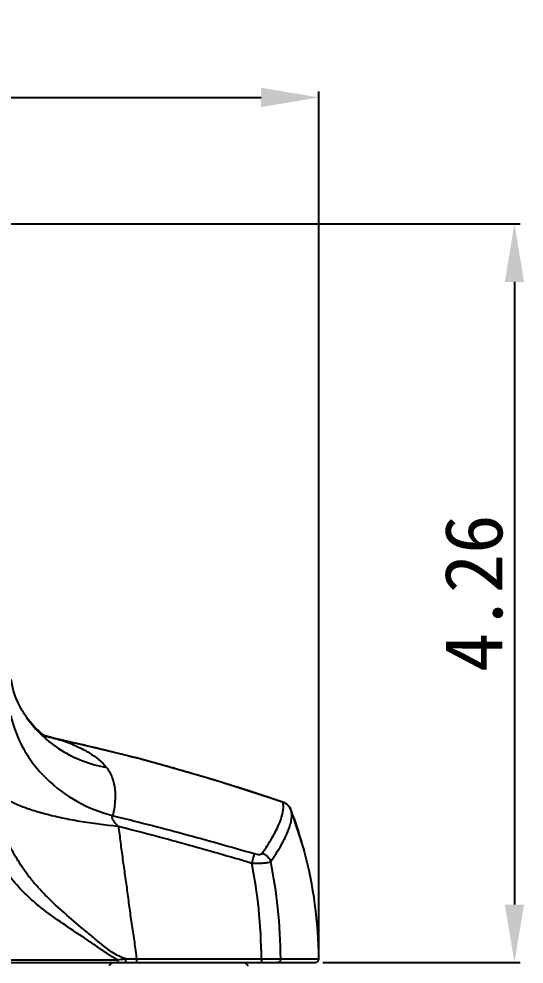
# Model space of a CAD drawing. Header units: millimetres. Extents: x 3495 to 4455, y 26793 to 27144.
# Drawn here: x 4380.5 to 4454.7, y 27005.4 to 27144.2 of the extents above; entities that cross this region are included whole.
import ezdxf

# ---------------------------------------------------------------- set-up
doc = ezdxf.new("R2010")
doc.units = ezdxf.units.MM
doc.styles.get("Standard").update_dxf_attribs({"font": ''})
doc.styles.get('Standard').set_extended_font_data('SimSun')
doc.dimstyles.new('副本 ISO-25-2bei', dxfattribs={"dimscale": 1.7, "dimtxt": 5, "dimasz": 5, "dimexe": 0.5, "dimexo": 0.625, "dimgap": 1, "dimtad": 1, "dimlfac": 0.0393, "dimdsep": 46, "dimtxsty": 'Standard', "dimcen": 2.5, "dimclrd": 1, "dimclre": 1, "dimclrt": 3, "dimadec": 0, "dimazin": 0, "dimtfac": 1, "dimtmove": 0, "dimatfit": 3, "dimfxl": 0, "dimarcsym": 0})

# ---------------------------------------------------------------- blocks, each defined once
blk = doc.blocks.new('*D14')
at = {"color": 1, "lineweight": -2, "transparency": 16777216}
for p, q in [((4281.6, 27007.26), (4281.6, 27133.55)), ((4424.56, 27007.26), (4424.56, 27133.55)), ((4290.1, 27132.7), (4416.06, 27132.7))]:
    blk.add_line(p, q, dxfattribs=at)
at = {"color": 1, "transparency": 16777216}
for points in [[(4290.1, 27134.12), (4290.1, 27131.28), (4281.6, 27132.7)], [(4416.06, 27134.12), (4416.06, 27131.28), (4424.56, 27132.7)]]:
    blk.add_solid(points, dxfattribs=at)
at = {"layer": 'Defpoints', "color": 0, "transparency": 16777216}
for p in [(4424.56, 27132.7), (4281.6, 27006.19), (4424.56, 27006.19)]:
    blk.add_point(p, dxfattribs=at)
at = {"color": 3, "transparency": 16777216, "insert": (4353.08, 27138.65), "char_height": 8.5, "attachment_point": 5}
blk.add_mtext('5.62', dxfattribs=at)
blk = doc.blocks.new('*D15')
at = {"color": 1, "lineweight": -2, "transparency": 16777216}
for p, q in [((4354.14, 27114.12), (4454.1, 27114.12)), ((4453.25, 27105.62), (4453.25, 27014.19)), ((4425.11, 27005.69), (4454.1, 27005.69))]:
    blk.add_line(p, q, dxfattribs=at)
at = {"color": 1, "transparency": 16777216}
for points in [[(4451.84, 27105.62), (4454.67, 27105.62), (4453.25, 27114.12)], [(4451.84, 27014.19), (4454.67, 27014.19), (4453.25, 27005.69)]]:
    blk.add_solid(points, dxfattribs=at)
at = {"layer": 'Defpoints', "color": 0, "transparency": 16777216}
for p in [(4353.08, 27114.12), (4424.05, 27005.69), (4453.25, 27005.69)]:
    blk.add_point(p, dxfattribs=at)
at = {"color": 3, "transparency": 16777216, "insert": (4447.3, 27059.9), "char_height": 8.5, "attachment_point": 5, "rotation": 90}
blk.add_mtext('4.26', dxfattribs=at)

msp = doc.modelspace()

# ---------------------------------------------------------------- linework, layer by layer
for points, knots in [([(4381.594, 27041.711), (4381.594, 27041.711), (4381.289, 27042.167), (4381.289, 27042.167), (4381.289, 27042.167), (4381.289, 27042.167), (4380.775, 27043.034), (4380.775, 27043.034), (4380.775, 27043.034), (4380.775, 27043.034), (4380.388, 27043.811), (4380.388, 27043.811), (4380.388, 27043.811), (4380.388, 27043.811), (4380.02, 27044.689), (4380.02, 27044.689), (4380.02, 27044.689), (4380.02, 27044.689), (4379.722, 27045.578), (4379.722, 27045.578), (4379.722, 27045.578), (4379.722, 27045.578), (4379.496, 27046.462), (4379.496, 27046.462), (4379.496, 27046.462), (4379.496, 27046.462), (4379.353, 27047.254), (4379.353, 27047.254)], [0, 0, 0, 0, 0.1428571, 0.1428571, 0.1428571, 0.1428572, 0.2857143, 0.2857143, 0.2857143, 0.2857143, 0.4285714, 0.4285714, 0.4285714, 0.4285714, 0.5714286, 0.5714286, 0.5714286, 0.5714286, 0.7142857, 0.7142857, 0.7142857, 0.7142857, 0.8571429, 0.8571429, 0.8571429, 0.8571429, 1, 1, 1, 1]), ([(4379.302, 27041.925), (4379.686, 27040.204), (4380.343, 27038.532), (4381.214, 27036.994), (4381.214, 27036.994), (4381.66, 27036.206), (4382.162, 27035.454), (4382.713, 27034.739), (4382.713, 27034.739), (4383.273, 27034.014), (4383.884, 27033.328), (4384.539, 27032.685), (4384.539, 27032.685), (4385.867, 27031.382), (4387.378, 27030.258), (4389.007, 27029.347), (4389.007, 27029.347), (4390.66, 27028.423), (4392.435, 27027.717), (4394.261, 27027.247)], [0, 0, 0, 0, 0.2, 0.2, 0.2, 0.2, 0.4, 0.4, 0.4, 0.4, 0.6, 0.6, 0.6, 0.6, 0.8, 0.8, 0.8, 0.8, 1, 1, 1, 1]), ([(4384.434, 27038.843), (4384.434, 27038.843), (4384.531, 27038.797), (4384.531, 27038.797), (4384.531, 27038.797), (4384.531, 27038.797), (4384.403, 27038.876), (4384.403, 27038.876), (4384.403, 27038.876), (4384.403, 27038.876), (4383.759, 27039.34), (4383.759, 27039.34), (4383.759, 27039.34), (4383.759, 27039.34), (4382.682, 27040.354), (4382.682, 27040.354), (4382.682, 27040.354), (4382.682, 27040.354), (4381.629, 27041.661), (4381.629, 27041.661)], [0, 0, 0, 0, 0.2, 0.2, 0.2, 0.2, 0.4, 0.4, 0.4, 0.4, 0.6, 0.6, 0.6, 0.6, 0.8, 0.8, 0.8, 0.8, 1, 1, 1, 1]), ([(4381.629, 27041.661), (4382.3, 27040.704), (4383.069, 27039.814), (4383.918, 27039.009), (4383.918, 27039.009), (4384.772, 27038.199), (4385.707, 27037.477), (4386.704, 27036.854), (4386.704, 27036.854), (4387.71, 27036.224), (4388.778, 27035.696), (4389.887, 27035.274), (4389.887, 27035.274), (4391.01, 27034.847), (4392.176, 27034.528), (4393.356, 27034.323)], [0, 0, 0, 0, 0.25, 0.25, 0.25, 0.25, 0.5, 0.5, 0.5, 0.5, 0.75, 0.75, 0.75, 0.75, 1, 1, 1, 1]), ([(4386.919, 27038.287), (4387.634, 27038.024), (4388.341, 27037.736), (4389.032, 27037.415), (4389.032, 27037.415), (4389.644, 27037.129), (4390.241, 27036.817), (4390.822, 27036.463), (4390.822, 27036.463), (4391.771, 27035.884), (4392.672, 27035.191), (4393.356, 27034.323)], [0, 0, 0, 0, 0.3333333, 0.3333333, 0.3333333, 0.3333333, 0.6666667, 0.6666667, 0.6666667, 0.6666667, 1, 1, 1, 1]), ([(4419.254, 27029.232), (4419.254, 27029.232), (4409.114, 27032.5), (4409.114, 27032.5), (4409.114, 27032.5), (4409.114, 27032.5), (4397.984, 27035.656), (4397.984, 27035.656), (4397.984, 27035.656), (4397.984, 27035.656), (4386.925, 27038.311), (4386.925, 27038.311)], [0, 0, 0, 0, 0.3333333, 0.3333333, 0.3333333, 0.3333333, 0.6666667, 0.6666667, 0.6666667, 0.6666667, 1, 1, 1, 1]), ([(4393.356, 27034.323), (4393.543, 27034.088), (4393.706, 27033.834), (4393.85, 27033.569), (4393.85, 27033.569), (4393.987, 27033.315), (4394.107, 27033.052), (4394.205, 27032.781), (4394.205, 27032.781), (4394.402, 27032.24), (4394.517, 27031.669), (4394.579, 27031.095), (4394.579, 27031.095), (4394.646, 27030.48), (4394.653, 27029.86), (4394.604, 27029.246), (4394.604, 27029.246), (4394.578, 27028.917), (4394.536, 27028.59), (4394.483, 27028.263), (4394.483, 27028.263), (4394.427, 27027.921), (4394.358, 27027.58), (4394.261, 27027.247)], [0, 0, 0, 0, 0.1666667, 0.1666667, 0.1666667, 0.1666667, 0.3333333, 0.3333333, 0.3333333, 0.3333333, 0.5, 0.5, 0.5, 0.5, 0.6666667, 0.6666667, 0.6666667, 0.6666667, 0.8333333, 0.8333333, 0.8333333, 0.8333333, 1, 1, 1, 1]), ([(4377.81, 27030.258), (4378.154, 27029.981), (4378.531, 27029.744), (4378.919, 27029.53), (4378.919, 27029.53), (4379.401, 27029.264), (4379.899, 27029.032), (4380.407, 27028.82), (4380.407, 27028.82), (4381.008, 27028.569), (4381.622, 27028.346), (4382.241, 27028.142), (4382.241, 27028.142), (4382.949, 27027.909), (4383.666, 27027.701), (4384.387, 27027.511), (4384.387, 27027.511), (4385.184, 27027.3), (4385.989, 27027.112), (4386.796, 27026.94), (4386.796, 27026.94), (4387.666, 27026.754), (4388.539, 27026.588), (4389.415, 27026.44), (4389.415, 27026.44), (4391.287, 27026.121), (4393.174, 27025.884), (4395.064, 27025.698)], [0, 0, 0, 0, 0.1428571, 0.1428571, 0.1428571, 0.1428572, 0.2857143, 0.2857143, 0.2857143, 0.2857143, 0.4285714, 0.4285714, 0.4285714, 0.4285714, 0.5714286, 0.5714286, 0.5714286, 0.5714286, 0.7142857, 0.7142857, 0.7142857, 0.7142857, 0.8571429, 0.8571429, 0.8571429, 0.8571429, 1, 1, 1, 1]), ([(4419.251, 27029.223), (4419.251, 27029.221), (4419.25, 27029.218), (4419.25, 27029.216), (4419.25, 27029.216), (4419.249, 27029.211), (4419.247, 27029.208), (4419.246, 27029.205)], [0, 0, 0, 0, 0.5, 0.5, 0.5, 0.5, 1, 1, 1, 1]), ([(4419.326, 27028.706), (4419.324, 27028.75), (4419.32, 27028.794), (4419.315, 27028.838), (4419.315, 27028.838), (4419.302, 27028.962), (4419.28, 27029.085), (4419.246, 27029.205)], [0, 0, 0, 0, 0.5, 0.5, 0.5, 0.5, 1, 1, 1, 1]), ([(4420.473, 27028.048), (4420.473, 27028.048), (4420.245, 27028.482), (4420.245, 27028.482), (4420.245, 27028.482), (4420.245, 27028.482), (4419.816, 27028.931), (4419.816, 27028.931)], [0, 0, 0, 0, 0.5, 0.5, 0.5, 0.5, 1, 1, 1, 1]), ([(4416.235, 27021.736), (4416.731, 27022.452), (4417.205, 27023.183), (4417.642, 27023.938), (4417.642, 27023.938), (4418.002, 27024.556), (4418.336, 27025.19), (4418.623, 27025.845), (4418.623, 27025.845), (4418.85, 27026.36), (4419.048, 27026.888), (4419.182, 27027.438), (4419.182, 27027.438), (4419.285, 27027.854), (4419.35, 27028.282), (4419.326, 27028.706)], [0, 0, 0, 0, 0.25, 0.25, 0.25, 0.25, 0.5, 0.5, 0.5, 0.5, 0.75, 0.75, 0.75, 0.75, 1, 1, 1, 1]), ([(4417.477, 27020.475), (4418.029, 27021.278), (4418.554, 27022.101), (4419.031, 27022.951), (4419.031, 27022.951), (4419.412, 27023.63), (4419.762, 27024.327), (4420.044, 27025.052), (4420.044, 27025.052), (4420.16, 27025.348), (4420.264, 27025.649), (4420.35, 27025.953), (4420.35, 27025.953), (4420.424, 27026.215), (4420.484, 27026.479), (4420.523, 27026.751), (4420.523, 27026.751), (4420.585, 27027.177), (4420.595, 27027.621), (4420.478, 27028.032)], [0, 0, 0, 0, 0.2, 0.2, 0.2, 0.2, 0.4, 0.4, 0.4, 0.4, 0.6, 0.6, 0.6, 0.6, 0.8, 0.8, 0.8, 0.8, 1, 1, 1, 1]), ([(4394.261, 27027.247), (4394.226, 27027.213), (4394.195, 27027.173), (4394.176, 27027.128), (4394.176, 27027.128), (4394.153, 27027.073), (4394.147, 27027.013), (4394.152, 27026.955), (4394.152, 27026.955), (4394.158, 27026.882), (4394.183, 27026.813), (4394.213, 27026.746), (4394.213, 27026.746), (4394.249, 27026.67), (4394.292, 27026.598), (4394.339, 27026.528), (4394.339, 27026.528), (4394.441, 27026.379), (4394.558, 27026.241), (4394.678, 27026.105), (4394.678, 27026.105), (4394.803, 27025.966), (4394.932, 27025.83), (4395.064, 27025.698)], [0, 0, 0, 0, 0.1666667, 0.1666667, 0.1666667, 0.1666667, 0.3333333, 0.3333333, 0.3333333, 0.3333333, 0.5, 0.5, 0.5, 0.5, 0.6666667, 0.6666667, 0.6666667, 0.6666667, 0.8333333, 0.8333333, 0.8333333, 0.8333333, 1, 1, 1, 1]), ([(4394.261, 27027.247), (4397.746, 27026.399), (4401.219, 27025.5), (4404.683, 27024.568), (4404.683, 27024.568), (4406.413, 27024.101), (4408.141, 27023.627), (4409.868, 27023.145), (4409.868, 27023.145), (4411.592, 27022.663), (4413.315, 27022.174), (4415.033, 27021.668)], [0, 0, 0, 0, 0.3333333, 0.3333333, 0.3333333, 0.3333333, 0.6666667, 0.6666667, 0.6666667, 0.6666667, 1, 1, 1, 1]), ([(4396.176, 27006.201), (4394.965, 27006.547), (4393.918, 27007.334), (4392.926, 27008.126), (4392.926, 27008.126), (4392.428, 27008.524), (4391.944, 27008.922), (4391.459, 27009.324), (4391.459, 27009.324), (4390.976, 27009.723), (4390.492, 27010.125), (4390.01, 27010.528), (4390.01, 27010.528), (4389.056, 27011.324), (4388.107, 27012.123), (4387.177, 27012.945), (4387.177, 27012.945), (4386.271, 27013.746), (4385.383, 27014.568), (4384.532, 27015.428), (4384.532, 27015.428), (4384.12, 27015.845), (4383.716, 27016.27), (4383.325, 27016.706), (4383.325, 27016.706), (4382.944, 27017.128), (4382.575, 27017.561), (4382.221, 27018.003), (4382.221, 27018.003), (4381.878, 27018.43), (4381.549, 27018.867), (4381.237, 27019.315), (4381.237, 27019.315), (4380.938, 27019.743), (4380.654, 27020.182), (4380.381, 27020.628), (4380.381, 27020.628), (4380.128, 27021.044), (4379.884, 27021.465), (4379.642, 27021.886), (4379.642, 27021.886), (4379.416, 27022.277), (4379.192, 27022.667), (4378.981, 27023.065), (4378.981, 27023.065), (4378.777, 27023.449), (4378.585, 27023.839), (4378.402, 27024.233), (4378.402, 27024.233), (4378.23, 27024.604), (4378.066, 27024.98), (4377.91, 27025.357)], [0, 0, 0, 0, 0.0769231, 0.0769231, 0.0769231, 0.0769231, 0.1538462, 0.1538462, 0.1538462, 0.1538462, 0.2307692, 0.2307692, 0.2307692, 0.2307692, 0.3076923, 0.3076923, 0.3076923, 0.3076923, 0.3846154, 0.3846154, 0.3846154, 0.3846154, 0.4615385, 0.4615385, 0.4615385, 0.4615385, 0.5384615, 0.5384615, 0.5384615, 0.5384615, 0.6153846, 0.6153846, 0.6153846, 0.6153846, 0.6923077, 0.6923077, 0.6923077, 0.6923077, 0.7692308, 0.7692308, 0.7692308, 0.7692308, 0.8461538, 0.8461538, 0.8461538, 0.8461539, 0.9230769, 0.9230769, 0.9230769, 0.9230769, 1, 1, 1, 1]), ([(4395.064, 27025.698), (4398.359, 27024.868), (4401.643, 27023.994), (4404.918, 27023.091), (4404.918, 27023.091), (4406.555, 27022.64), (4408.19, 27022.18), (4409.822, 27021.714), (4409.822, 27021.714), (4411.453, 27021.248), (4413.083, 27020.774), (4414.707, 27020.285)], [0, 0, 0, 0, 0.3333333, 0.3333333, 0.3333333, 0.3333333, 0.6666667, 0.6666667, 0.6666667, 0.6666667, 1, 1, 1, 1]), ([(4395.064, 27025.698), (4395.133, 27025.3), (4395.197, 27024.9), (4395.255, 27024.5), (4395.255, 27024.5), (4395.313, 27024.099), (4395.366, 27023.697), (4395.415, 27023.295), (4395.415, 27023.295), (4395.466, 27022.892), (4395.514, 27022.488), (4395.566, 27022.085), (4395.566, 27022.085), (4395.617, 27021.681), (4395.672, 27021.277), (4395.729, 27020.873), (4395.729, 27020.873), (4395.786, 27020.47), (4395.845, 27020.065), (4395.901, 27019.66), (4395.901, 27019.66), (4395.958, 27019.255), (4396.012, 27018.849), (4396.067, 27018.444), (4396.067, 27018.444), (4396.122, 27018.037), (4396.18, 27017.631), (4396.237, 27017.225), (4396.237, 27017.225), (4396.294, 27016.819), (4396.352, 27016.411), (4396.407, 27016.004), (4396.407, 27016.004), (4396.518, 27015.188), (4396.619, 27014.371), (4396.728, 27013.555), (4396.728, 27013.555), (4396.839, 27012.737), (4396.957, 27011.92), (4397.08, 27011.104), (4397.08, 27011.104), (4397.203, 27010.287), (4397.331, 27009.47), (4397.452, 27008.652), (4397.452, 27008.652), (4397.572, 27007.834), (4397.683, 27007.014), (4397.778, 27006.193)], [0, 0, 0, 0, 0.0833333, 0.0833333, 0.0833333, 0.0833333, 0.1666667, 0.1666667, 0.1666667, 0.1666667, 0.25, 0.25, 0.25, 0.25, 0.3333333, 0.3333333, 0.3333333, 0.3333333, 0.4166667, 0.4166667, 0.4166667, 0.4166667, 0.5, 0.5, 0.5, 0.5, 0.5833333, 0.5833333, 0.5833333, 0.5833333, 0.6666667, 0.6666667, 0.6666667, 0.6666667, 0.75, 0.75, 0.75, 0.75, 0.8333333, 0.8333333, 0.8333333, 0.8333333, 0.9166667, 0.9166667, 0.9166667, 0.9166667, 1, 1, 1, 1]), ([(4395, 27006.082), (4394.446, 27006.356), (4393.92, 27006.685), (4393.404, 27007.027), (4393.404, 27007.027), (4392.889, 27007.37), (4392.383, 27007.723), (4391.876, 27008.076), (4391.876, 27008.076), (4391.371, 27008.426), (4390.864, 27008.772), (4390.354, 27009.116), (4390.354, 27009.116), (4389.849, 27009.458), (4389.341, 27009.796), (4388.834, 27010.134), (4388.834, 27010.134), (4387.836, 27010.799), (4386.839, 27011.466), (4385.86, 27012.16), (4385.86, 27012.16), (4384.916, 27012.829), (4383.989, 27013.525), (4383.099, 27014.265), (4383.099, 27014.265), (4382.672, 27014.62), (4382.254, 27014.986), (4381.847, 27015.364), (4381.847, 27015.364), (4381.455, 27015.728), (4381.073, 27016.102), (4380.705, 27016.491), (4380.705, 27016.491), (4380.354, 27016.862), (4380.015, 27017.245), (4379.691, 27017.64), (4379.691, 27017.64), (4379.384, 27018.015), (4379.09, 27018.401), (4378.81, 27018.797), (4378.81, 27018.797), (4378.544, 27019.172), (4378.29, 27019.556), (4378.04, 27019.941), (4378.04, 27019.941), (4377.801, 27020.307), (4377.566, 27020.675), (4377.339, 27021.048), (4377.339, 27021.048), (4377.124, 27021.401), (4376.916, 27021.758), (4376.717, 27022.121), (4376.717, 27022.121), (4376.528, 27022.462), (4376.347, 27022.808), (4376.172, 27023.157)], [0, 0, 0, 0, 0.0714286, 0.0714286, 0.0714286, 0.0714286, 0.1428571, 0.1428571, 0.1428571, 0.1428572, 0.2142857, 0.2142857, 0.2142857, 0.2142857, 0.2857143, 0.2857143, 0.2857143, 0.2857143, 0.3571429, 0.3571429, 0.3571429, 0.3571429, 0.4285714, 0.4285714, 0.4285714, 0.4285714, 0.5, 0.5, 0.5, 0.5, 0.5714286, 0.5714286, 0.5714286, 0.5714286, 0.6428571, 0.6428571, 0.6428571, 0.6428572, 0.7142857, 0.7142857, 0.7142857, 0.7142857, 0.7857143, 0.7857143, 0.7857143, 0.7857143, 0.8571429, 0.8571429, 0.8571429, 0.8571429, 0.9285714, 0.9285714, 0.9285714, 0.9285714, 1, 1, 1, 1]), ([(4415.033, 27021.668), (4415.006, 27021.477), (4414.964, 27021.289), (4414.919, 27021.101), (4414.919, 27021.101), (4414.853, 27020.828), (4414.783, 27020.556), (4414.707, 27020.285)], [0, 0, 0, 0, 0.5, 0.5, 0.5, 0.5, 1, 1, 1, 1]), ([(4415.033, 27021.668), (4415.164, 27021.629), (4415.3, 27021.597), (4415.435, 27021.576), (4415.435, 27021.576), (4415.554, 27021.558), (4415.672, 27021.548), (4415.8, 27021.555), (4415.8, 27021.555), (4415.964, 27021.566), (4416.145, 27021.606), (4416.235, 27021.736)], [0, 0, 0, 0, 0.3333333, 0.3333333, 0.3333333, 0.3333333, 0.6666667, 0.6666667, 0.6666667, 0.6666667, 1, 1, 1, 1]), ([(4416.235, 27021.736), (4416.519, 27021.624), (4416.78, 27021.452), (4416.996, 27021.233), (4416.996, 27021.233), (4417.209, 27021.018), (4417.376, 27020.757), (4417.477, 27020.475)], [0, 0, 0, 0, 0.5, 0.5, 0.5, 0.5, 1, 1, 1, 1]), ([(4414.707, 27020.285), (4415.01, 27020.273), (4415.315, 27020.267), (4415.618, 27020.268), (4415.618, 27020.268), (4415.888, 27020.27), (4416.158, 27020.278), (4416.426, 27020.297), (4416.426, 27020.297), (4416.639, 27020.311), (4416.852, 27020.332), (4417.063, 27020.367), (4417.063, 27020.367), (4417.204, 27020.391), (4417.345, 27020.42), (4417.477, 27020.475)], [0, 0, 0, 0, 0.25, 0.25, 0.25, 0.25, 0.5, 0.5, 0.5, 0.5, 0.75, 0.75, 0.75, 0.75, 1, 1, 1, 1]), ([(4353.075, 27006.052), (4360.069, 27006.052), (4367.063, 27006.052), (4374.056, 27006.054), (4374.056, 27006.054), (4377.549, 27006.055), (4381.042, 27006.057), (4384.536, 27006.06), (4384.536, 27006.06), (4388.024, 27006.063), (4391.512, 27006.068), (4395, 27006.082)], [0, 0, 0, 0, 0.3333333, 0.3333333, 0.3333333, 0.3333333, 0.6666667, 0.6666667, 0.6666667, 0.6666667, 1, 1, 1, 1]), ([(4395, 27006.082), (4394.999, 27006.03), (4394.997, 27005.979), (4394.995, 27005.927), (4394.995, 27005.927), (4394.992, 27005.885), (4394.99, 27005.843), (4394.985, 27005.801), (4394.985, 27005.801), (4394.982, 27005.773), (4394.978, 27005.745), (4394.972, 27005.719), (4394.972, 27005.719), (4394.971, 27005.713), (4394.969, 27005.706), (4394.966, 27005.699), (4394.966, 27005.699), (4394.964, 27005.694), (4394.962, 27005.691), (4394.958, 27005.691)], [0, 0, 0, 0, 0.2, 0.2, 0.2, 0.2, 0.4, 0.4, 0.4, 0.4, 0.6, 0.6, 0.6, 0.6, 0.8, 0.8, 0.8, 0.8, 1, 1, 1, 1]), ([(4396.176, 27006.201), (4396.176, 27006.136), (4396.174, 27006.072), (4396.17, 27006.007), (4396.17, 27006.007), (4396.166, 27005.95), (4396.162, 27005.893), (4396.153, 27005.842), (4396.153, 27005.842), (4396.148, 27005.806), (4396.142, 27005.773), (4396.128, 27005.73), (4396.128, 27005.73), (4396.122, 27005.712), (4396.115, 27005.691), (4396.098, 27005.691)], [0, 0, 0, 0, 0.25, 0.25, 0.25, 0.25, 0.5, 0.5, 0.5, 0.5, 0.75, 0.75, 0.75, 0.75, 1, 1, 1, 1]), ([(4397.778, 27006.193), (4397.778, 27006.129), (4397.777, 27006.065), (4397.775, 27006.001), (4397.775, 27006.001), (4397.773, 27005.947), (4397.77, 27005.892), (4397.765, 27005.838), (4397.765, 27005.838), (4397.763, 27005.817), (4397.761, 27005.797), (4397.758, 27005.776), (4397.758, 27005.776), (4397.756, 27005.76), (4397.754, 27005.744), (4397.75, 27005.729), (4397.75, 27005.729), (4397.749, 27005.72), (4397.747, 27005.711), (4397.742, 27005.701), (4397.742, 27005.701), (4397.74, 27005.696), (4397.738, 27005.691), (4397.734, 27005.691)], [0, 0, 0, 0, 0.1666667, 0.1666667, 0.1666667, 0.1666667, 0.3333333, 0.3333333, 0.3333333, 0.3333333, 0.5, 0.5, 0.5, 0.5, 0.6666667, 0.6666667, 0.6666667, 0.6666667, 0.8333333, 0.8333333, 0.8333333, 0.8333333, 1, 1, 1, 1]), ([(4416.11, 27006.192), (4416.11, 27006.129), (4416.108, 27006.065), (4416.105, 27006.001), (4416.105, 27006.001), (4416.102, 27005.947), (4416.098, 27005.893), (4416.091, 27005.838), (4416.091, 27005.838), (4416.086, 27005.801), (4416.081, 27005.763), (4416.071, 27005.729), (4416.071, 27005.729), (4416.068, 27005.719), (4416.065, 27005.71), (4416.058, 27005.701), (4416.058, 27005.701), (4416.056, 27005.696), (4416.052, 27005.691), (4416.047, 27005.691)], [0, 0, 0, 0, 0.2, 0.2, 0.2, 0.2, 0.4, 0.4, 0.4, 0.4, 0.6, 0.6, 0.6, 0.6, 0.8, 0.8, 0.8, 0.8, 1, 1, 1, 1]), ([(4418.941, 27006.194), (4418.942, 27006.067), (4418.896, 27005.934), (4418.806, 27005.838), (4418.806, 27005.838), (4418.72, 27005.748), (4418.595, 27005.691), (4418.474, 27005.691)], [0, 0, 0, 0, 0.5, 0.5, 0.5, 0.5, 1, 1, 1, 1]), ([(4424.046, 27005.691), (4424.179, 27005.691), (4424.307, 27005.744), (4424.4, 27005.838), (4424.4, 27005.838), (4424.494, 27005.933), (4424.546, 27006.061), (4424.545, 27006.194)], [0, 0, 0, 0, 0.5, 0.5, 0.5, 0.5, 1, 1, 1, 1]), ([(4424.555, 27006.194), (4424.555, 27006.199), (4424.55, 27006.204), (4424.545, 27006.204), (4424.545, 27006.204), (4424.539, 27006.204), (4424.535, 27006.199), (4424.535, 27006.194), (4424.535, 27006.194), (4424.535, 27006.188), (4424.539, 27006.184), (4424.545, 27006.184), (4424.545, 27006.184), (4424.55, 27006.184), (4424.555, 27006.188), (4424.555, 27006.194)], [0, 0, 0, 0, 0.25, 0.25, 0.25, 0.25, 0.5, 0.5, 0.5, 0.5, 0.75, 0.75, 0.75, 0.75, 1, 1, 1, 1])]:
    msp.add_open_spline(points, degree=3, knots=knots)
for points in [[(4381.594, 27041.711), (4381.594, 27041.711), (4381.629, 27041.661), (4381.629, 27041.661)], [(4385.636, 27038.614), (4385.636, 27038.614), (4384.217, 27039.009), (4384.217, 27039.009)], [(4384.264, 27038.985), (4384.328, 27038.966), (4384.393, 27038.947), (4384.457, 27038.929)], [(4384.457, 27038.929), (4384.623, 27038.88), (4384.79, 27038.832), (4384.957, 27038.786)], [(4384.957, 27038.786), (4385.307, 27038.688), (4385.657, 27038.595), (4386.009, 27038.506)], [(4386.925, 27038.311), (4386.925, 27038.311), (4385.636, 27038.614), (4385.636, 27038.614)], [(4386.009, 27038.506), (4386.311, 27038.43), (4386.614, 27038.357), (4386.919, 27038.287)], [(4386.925, 27038.311), (4386.925, 27038.311), (4386.919, 27038.287), (4386.919, 27038.287)], [(4388.99, 27037.829), (4388.3, 27037.985), (4387.61, 27038.138), (4386.919, 27038.287)], [(4396.516, 27036.011), (4394.016, 27036.654), (4391.508, 27037.26), (4388.99, 27037.829)], [(4399.989, 27035.094), (4398.833, 27035.407), (4397.675, 27035.713), (4396.516, 27036.011)], [(4407.07, 27033.085), (4404.717, 27033.783), (4402.357, 27034.453), (4399.989, 27035.094)], [(4411.249, 27031.817), (4409.858, 27032.248), (4408.465, 27032.671), (4407.07, 27033.085)], [(4417.23, 27029.891), (4415.243, 27030.555), (4413.25, 27031.197), (4411.249, 27031.817)], [(4419.246, 27029.205), (4418.576, 27029.437), (4417.903, 27029.666), (4417.23, 27029.891)], [(4419.771, 27028.942), (4419.61, 27029.055), (4419.433, 27029.143), (4419.246, 27029.205)], [(4419.255, 27029.232), (4419.255, 27029.232), (4419.251, 27029.223), (4419.251, 27029.223)], [(4419.676, 27029.021), (4419.543, 27029.105), (4419.401, 27029.173), (4419.251, 27029.223)], [(4419.816, 27028.931), (4419.816, 27028.931), (4419.254, 27029.232), (4419.254, 27029.232)], [(4419.778, 27028.952), (4419.745, 27028.976), (4419.711, 27029), (4419.676, 27029.021)], [(4420.164, 27028.577), (4420.05, 27028.715), (4419.918, 27028.838), (4419.771, 27028.942)], [(4420.036, 27028.73), (4419.957, 27028.812), (4419.87, 27028.886), (4419.778, 27028.952)], [(4420.214, 27028.522), (4420.16, 27028.596), (4420.1, 27028.666), (4420.036, 27028.73)], [(4420.199, 27028.533), (4420.187, 27028.548), (4420.175, 27028.562), (4420.164, 27028.577)], [(4420.478, 27028.032), (4420.41, 27028.211), (4420.316, 27028.38), (4420.199, 27028.533)], [(4420.474, 27028.043), (4420.41, 27028.213), (4420.322, 27028.375), (4420.214, 27028.522)], [(4420.473, 27028.048), (4420.473, 27028.048), (4420.473, 27028.048), (4420.473, 27028.048)], [(4420.473, 27028.048), (4420.473, 27028.048), (4420.473, 27028.048), (4420.473, 27028.048)], [(4422.358, 27022.215), (4422.358, 27022.215), (4420.473, 27028.048), (4420.473, 27028.048)], [(4422.358, 27022.215), (4421.826, 27024.188), (4421.198, 27026.132), (4420.474, 27028.043)], [(4420.478, 27028.032), (4420.478, 27028.032), (4420.474, 27028.043), (4420.474, 27028.043)], [(4422.358, 27022.215), (4422.358, 27022.215), (4422.372, 27022.162), (4422.372, 27022.162)], [(4424.545, 27006.194), (4424.502, 27011.571), (4423.776, 27016.921), (4422.385, 27022.115)], [(4415.709, 27013.545), (4415.477, 27015.806), (4415.143, 27018.055), (4414.707, 27020.285)], [(4418.521, 27013.666), (4418.279, 27015.951), (4417.93, 27018.223), (4417.477, 27020.475)], [(4418.941, 27006.194), (4418.925, 27008.69), (4418.784, 27011.183), (4418.521, 27013.666)], [(4416.11, 27006.192), (4416.093, 27008.648), (4415.96, 27011.102), (4415.709, 27013.545)], [(4282.104, 27005.691), (4282.104, 27005.691), (4424.047, 27005.691), (4424.047, 27005.691)], [(4394.219, 27005.691), (4394.219, 27005.691), (4393.72, 27005.193), (4393.72, 27005.193)], [(4395, 27006.082), (4395.391, 27006.127), (4395.783, 27006.169), (4396.176, 27006.201)], [(4396.176, 27006.201), (4396.71, 27006.197), (4397.244, 27006.195), (4397.778, 27006.193)], [(4397.778, 27006.193), (4397.778, 27006.193), (4416.11, 27006.192), (4416.11, 27006.192)], [(4413.669, 27005.691), (4413.669, 27005.691), (4414.167, 27005.193), (4414.167, 27005.193)], [(4416.11, 27006.192), (4416.11, 27006.192), (4418.941, 27006.194), (4418.941, 27006.194)], [(4418.941, 27006.194), (4418.941, 27006.194), (4424.545, 27006.194), (4424.545, 27006.194)]]:
    msp.add_open_spline(points, degree=3)

# ---------------------------------------------------------------- dimensions: what is measured, and where the dimension line sits
dim = msp.add_linear_dim(base=(4424.555, 27132.701), p1=(4281.595, 27006.194), p2=(4424.555, 27006.194), dimstyle='副本 ISO-25-2bei')
dim.commit()
dim.dimension.update_dxf_attribs({"geometry": '*D14', "text_midpoint": (4353.075, 27138.651)})
dim = msp.add_linear_dim(base=(4453.254, 27005.691), p1=(4353.075, 27114.119), p2=(4424.046, 27005.691), angle=90, dimstyle='副本 ISO-25-2bei')
dim.commit()
dim.dimension.update_dxf_attribs({"geometry": '*D15', "text_midpoint": (4447.304, 27059.905)})

doc.saveas('drawing.dxf')
